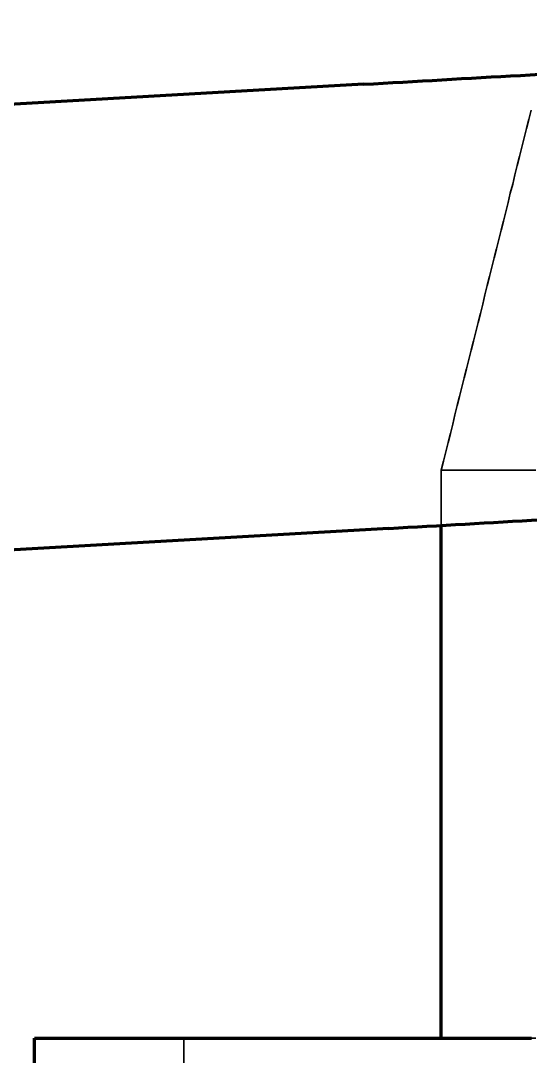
# Model space of a CAD drawing. Header units: millimetres. Extents: x 0 to 2382, y 0 to 420.
# Drawn here: x 991.52 to 996.91, y 346.62 to 357.56 of the extents above; entities that cross this region are included whole.
import ezdxf

# ---------------------------------------------------------------- set-up
doc = ezdxf.new("R2010")
doc.units = ezdxf.units.MM
doc.linetypes.add('IRAM-E-TRAZOS', pattern=[5, 4, -1])
for name, color, linetype, lineweight in [('01-VISIBLE', 7, 'CONTINUOUS', 70), ('02-OCULTA', 4, 'IRAM-E-TRAZOS', 35), ('08-FINA', 5, 'CONTINUOUS', 18)]:
    doc.layers.add(name, color=color, linetype=linetype, lineweight=lineweight)

msp = doc.modelspace()

# ---------------------------------------------------------------- linework, layer by layer
at = {"layer": '01-VISIBLE'}
for points in [[(995.146, 356.887), (995.25, 356.893), (995.353, 356.899), (995.457, 356.904), (995.561, 356.91), (995.664, 356.916), (995.768, 356.922), (995.872, 356.928), (995.975, 356.934), (996.079, 356.94), (996.183, 356.946), (996.286, 356.952), (996.39, 356.958), (996.494, 356.964), (996.597, 356.969), (996.701, 356.975), (996.805, 356.981), (996.908, 356.987), (997.012, 356.993), (997.116, 356.999), (997.219, 357.005), (997.323, 357.011), (997.427, 357.017)], [(995.146, 356.887), (985.493, 356.336)], [(995.414, 352.194), (995.514, 352.2), (995.615, 352.206), (995.716, 352.212), (995.816, 352.217), (995.917, 352.223), (996.018, 352.229), (996.118, 352.235), (996.219, 352.24), (996.32, 352.246), (996.42, 352.252), (996.521, 352.257), (996.622, 352.263), (996.722, 352.269), (996.823, 352.275), (996.923, 352.28), (997.024, 352.286), (997.125, 352.292), (997.225, 352.298), (997.326, 352.303), (997.427, 352.309)], [(995.967, 346.808), (995.967, 352.226)], [(995.414, 352.194), (985.761, 351.643)], [(991.667, 346.808), (991.768, 346.808), (991.869, 346.808), (991.97, 346.808), (992.071, 346.808), (992.172, 346.808), (992.273, 346.808), (992.374, 346.808), (992.475, 346.808), (992.576, 346.808), (992.677, 346.808), (992.778, 346.808), (992.879, 346.808), (992.98, 346.808), (993.081, 346.808), (993.182, 346.808), (993.284, 346.808), (993.385, 346.808), (993.486, 346.808), (993.587, 346.808), (993.688, 346.808), (993.789, 346.808), (993.89, 346.808), (993.991, 346.808), (994.092, 346.808), (994.193, 346.808), (994.294, 346.808), (994.395, 346.808), (994.496, 346.808), (994.597, 346.808), (994.698, 346.808), (994.799, 346.808), (994.9, 346.808), (995.001, 346.808), (995.102, 346.808), (995.204, 346.808), (995.305, 346.808), (995.406, 346.808), (995.507, 346.808), (995.608, 346.808), (995.709, 346.808), (995.81, 346.808), (995.911, 346.808), (996.012, 346.808), (996.113, 346.808), (996.214, 346.808), (996.315, 346.808), (996.416, 346.808), (996.517, 346.808), (996.618, 346.808), (996.719, 346.808), (996.82, 346.808), (996.921, 346.808)], [(991.667, 344.408), (991.667, 346.808)]]:
    msp.add_lwpolyline(points, dxfattribs=at)
at = {"layer": '02-OCULTA'}
for points in [[(995.967, 352.808), (995.991, 352.905), (996.015, 353.003), (996.04, 353.101), (996.064, 353.198), (996.089, 353.296), (996.113, 353.393), (996.137, 353.491), (996.162, 353.588), (996.186, 353.686), (996.211, 353.784), (996.235, 353.881), (996.259, 353.979), (996.284, 354.076), (996.308, 354.174), (996.333, 354.271), (996.357, 354.369), (996.381, 354.466), (996.406, 354.564), (996.43, 354.662), (996.454, 354.759), (996.479, 354.857), (996.503, 354.954), (996.528, 355.052), (996.552, 355.149), (996.576, 355.247), (996.601, 355.345), (996.625, 355.442), (996.65, 355.54), (996.674, 355.637), (996.698, 355.735), (996.723, 355.832), (996.747, 355.93), (996.772, 356.027), (996.796, 356.125), (996.82, 356.223), (996.845, 356.32), (996.869, 356.418), (996.893, 356.515), (996.918, 356.613)], [(995.967, 352.808), (995.991, 352.905), (996.015, 353.003), (996.04, 353.101), (996.064, 353.198), (996.089, 353.296), (996.113, 353.393), (996.137, 353.491), (996.162, 353.588), (996.186, 353.686), (996.211, 353.784), (996.235, 353.881), (996.259, 353.979), (996.284, 354.076), (996.308, 354.174), (996.333, 354.271), (996.357, 354.369), (996.381, 354.466), (996.406, 354.564), (996.43, 354.662), (996.454, 354.759), (996.479, 354.857), (996.503, 354.954), (996.528, 355.052), (996.552, 355.149), (996.576, 355.247), (996.601, 355.345), (996.625, 355.442), (996.65, 355.54), (996.674, 355.637), (996.698, 355.735), (996.723, 355.832), (996.747, 355.93), (996.772, 356.027), (996.796, 356.125), (996.82, 356.223), (996.845, 356.32), (996.869, 356.418), (996.893, 356.515), (996.918, 356.613)], [(995.967, 352.808), (996.967, 352.808)], [(996.967, 352.808), (995.967, 352.808)], [(996.967, 352.808), (996.867, 352.808), (996.767, 352.808), (996.667, 352.808), (996.567, 352.808), (996.467, 352.808), (996.367, 352.808), (996.267, 352.808), (996.167, 352.808), (996.067, 352.808), (995.967, 352.808)], [(996.967, 352.808), (996.867, 352.808), (996.767, 352.808), (996.667, 352.808), (996.567, 352.808), (996.467, 352.808), (996.367, 352.808), (996.267, 352.808), (996.167, 352.808), (996.067, 352.808), (995.967, 352.808)], [(995.967, 352.226), (995.967, 352.808)], [(995.967, 346.808), (995.967, 352.808)], [(996.967, 346.808), (996.867, 346.808), (996.767, 346.808), (996.667, 346.808), (996.567, 346.808), (996.467, 346.808), (996.367, 346.808), (996.267, 346.808), (996.167, 346.808), (996.067, 346.808), (995.967, 346.808), (995.867, 346.808), (995.767, 346.808), (995.667, 346.808), (995.567, 346.808), (995.467, 346.808), (995.367, 346.808), (995.267, 346.808), (995.167, 346.808), (995.067, 346.808), (994.967, 346.808), (994.867, 346.808), (994.767, 346.808), (994.667, 346.808), (994.567, 346.808), (994.467, 346.808), (994.367, 346.808), (994.267, 346.808), (994.167, 346.808), (994.067, 346.808), (993.967, 346.808), (993.867, 346.808), (993.767, 346.808), (993.667, 346.808), (993.567, 346.808), (993.467, 346.808), (993.367, 346.808), (993.267, 346.808), (993.167, 346.808), (993.067, 346.808), (992.967, 346.808), (992.867, 346.808), (992.767, 346.808), (992.667, 346.808), (992.567, 346.808), (992.467, 346.808), (992.367, 346.808), (992.267, 346.808), (992.167, 346.808), (992.067, 346.808), (991.967, 346.808), (991.867, 346.808), (991.767, 346.808), (991.667, 346.808)], [(996.958, 346.808), (996.857, 346.808), (996.757, 346.808), (996.657, 346.808), (996.557, 346.808), (996.456, 346.808), (996.356, 346.808), (996.256, 346.808), (996.155, 346.808), (996.055, 346.808), (995.955, 346.808), (995.854, 346.808), (995.754, 346.808), (995.654, 346.808), (995.554, 346.808), (995.453, 346.808), (995.353, 346.808), (995.253, 346.808), (995.152, 346.808), (995.052, 346.808), (994.952, 346.808), (994.851, 346.808), (994.751, 346.808), (994.651, 346.808), (994.551, 346.808), (994.45, 346.808), (994.35, 346.808), (994.25, 346.808), (994.149, 346.808), (994.049, 346.808), (993.949, 346.808), (993.848, 346.808), (993.748, 346.808), (993.648, 346.808), (993.548, 346.808), (993.447, 346.808), (993.347, 346.808), (993.247, 346.808)], [(993.247, 346.808), (993.347, 346.808), (993.447, 346.808), (993.548, 346.808), (993.648, 346.808), (993.748, 346.808), (993.848, 346.808), (993.949, 346.808), (994.049, 346.808), (994.149, 346.808), (994.25, 346.808), (994.35, 346.808), (994.45, 346.808), (994.551, 346.808), (994.651, 346.808), (994.751, 346.808), (994.851, 346.808), (994.952, 346.808), (995.052, 346.808), (995.152, 346.808), (995.253, 346.808), (995.353, 346.808), (995.453, 346.808), (995.554, 346.808), (995.654, 346.808), (995.754, 346.808), (995.854, 346.808), (995.955, 346.808), (996.055, 346.808), (996.155, 346.808), (996.256, 346.808), (996.356, 346.808), (996.456, 346.808), (996.557, 346.808), (996.657, 346.808), (996.757, 346.808), (996.857, 346.808), (996.958, 346.808)], [(993.247, 344.408), (993.247, 346.808)], [(996.967, 346.808), (996.867, 346.808), (996.767, 346.808), (996.667, 346.808), (996.567, 346.808), (996.467, 346.808), (996.367, 346.808), (996.267, 346.808), (996.167, 346.808), (996.067, 346.808), (995.967, 346.808)], [(996.967, 346.808), (996.867, 346.808), (996.767, 346.808), (996.667, 346.808), (996.567, 346.808), (996.467, 346.808), (996.367, 346.808), (996.267, 346.808), (996.167, 346.808), (996.067, 346.808), (995.967, 346.808)]]:
    msp.add_lwpolyline(points, dxfattribs=at)
at = {"layer": '08-FINA'}
msp.add_circle((990.667, 354.167), 36.833, dxfattribs=at)

doc.saveas('drawing.dxf')
